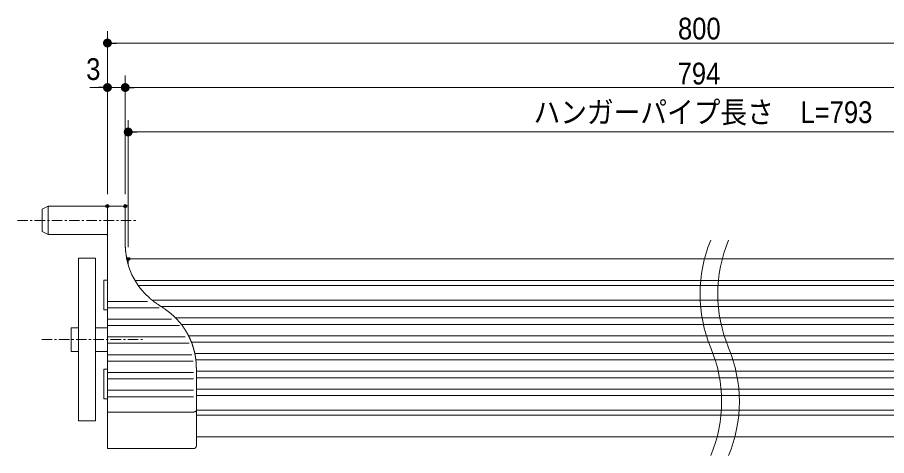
# Model space of a CAD drawing. Units: millimetres on the paper. Extents: x -396 to 396, y -304 to 304.
# Drawn here: x -244.8 to -98.1, y -86.8 to -12.9 of the extents above; entities that cross this region are included whole.
import ezdxf
from ezdxf.enums import TextEntityAlignment as Align

# ---------------------------------------------------------------- set-up
doc = ezdxf.new("R2010")
doc.units = ezdxf.units.MM
doc.header["$PDMODE"] = 32
doc.header["$PDSIZE"] = 0.5
doc.linetypes.add('USER1', pattern=[2.91, 1.76, -0.4, 0.35, -0.4])
for name, color, linetype, lineweight in [('0-0_1図面枠', 7, 'Continuous', 20), ('0-2_2寸法-2', 7, 'Continuous', 15), ('0-3_0', 7, 'Continuous', 25), ('0-5_2寸法-1', 7, 'Continuous', 15), ('0-6_3一般', 7, 'Continuous', 15)]:
    doc.layers.add(name, color=color, linetype=linetype, lineweight=lineweight)
doc.layers.add('0-4_Defpoints', color=7, linetype='Continuous')
doc.styles.add('ＭＳ Ｐゴシック', font='')
doc.styles.get('ＭＳ Ｐゴシック').set_extended_font_data('MS PGothic')

# ---------------------------------------------------------------- blocks, each defined once
blk = doc.blocks.new('_Dot')
at = {"layer": '0-3_0'}
blk.add_line((-0.5, 0), (-1, 0), dxfattribs=at)
for points in [[(0, 0), (-0.5, 0), (-0.4961, 0.0627)], [(0, 0), (-0.4961, -0.0627), (-0.5, 0)], [(0, 0), (-0.4961, 0.0627), (-0.4843, 0.1243)], [(0, 0), (-0.4843, -0.1243), (-0.4961, -0.0627)], [(0, 0), (-0.4843, 0.1243), (-0.4649, 0.1841)], [(0, 0), (-0.4649, -0.1841), (-0.4843, -0.1243)], [(0, 0), (-0.4649, 0.1841), (-0.4382, 0.2409)], [(0, 0), (-0.4382, -0.2409), (-0.4649, -0.1841)], [(0, 0), (-0.4382, 0.2409), (-0.4045, 0.2939)], [(0, 0), (-0.4045, -0.2939), (-0.4382, -0.2409)], [(0, 0), (-0.4045, 0.2939), (-0.3645, 0.3423)], [(0, 0), (-0.3645, -0.3423), (-0.4045, -0.2939)], [(0, 0), (-0.3645, 0.3423), (-0.3187, 0.3853)], [(0, 0), (-0.3187, -0.3853), (-0.3645, -0.3423)], [(0, 0), (-0.3187, 0.3853), (-0.2679, 0.4222)], [(0, 0), (-0.2679, -0.4222), (-0.3187, -0.3853)], [(0, 0), (-0.2679, 0.4222), (-0.2129, 0.4524)], [(0, 0), (-0.2129, -0.4524), (-0.2679, -0.4222)], [(0, 0), (-0.2129, 0.4524), (-0.1545, 0.4755)], [(0, 0), (-0.1545, -0.4755), (-0.2129, -0.4524)], [(0, 0), (-0.1545, 0.4755), (-0.0937, 0.4911)], [(0, 0), (-0.0937, -0.4911), (-0.1545, -0.4755)], [(0, 0), (-0.0937, 0.4911), (-0.0314, 0.499)], [(0, 0), (-0.0314, -0.499), (-0.0937, -0.4911)], [(0, 0), (-0.0314, 0.499), (0.0314, 0.499)], [(0, 0), (0.0314, -0.499), (-0.0314, -0.499)], [(0, 0), (0.0314, 0.499), (0.0937, 0.4911)], [(0, 0), (0.0937, 0.4911), (0.1545, 0.4755)], [(0, 0), (0.1545, 0.4755), (0.2129, 0.4524)], [(0, 0), (0.2129, 0.4524), (0.2679, 0.4222)], [(0, 0), (0.2679, 0.4222), (0.3187, 0.3853)], [(0, 0), (0.3187, 0.3853), (0.3645, 0.3423)], [(0, 0), (0.3645, 0.3423), (0.4045, 0.2939)], [(0, 0), (0.4045, 0.2939), (0.4382, 0.2409)], [(0, 0), (0.4382, 0.2409), (0.4649, 0.1841)], [(0, 0), (0.4649, 0.1841), (0.4843, 0.1243)], [(0, 0), (0.4843, 0.1243), (0.4961, 0.0627)], [(0, 0), (0.4961, 0.0627), (0.5, 0)], [(0, 0), (0.0937, -0.4911), (0.0314, -0.499)], [(0, 0), (0.1545, -0.4755), (0.0937, -0.4911)], [(0, 0), (0.2129, -0.4524), (0.1545, -0.4755)], [(0, 0), (0.2679, -0.4222), (0.2129, -0.4524)], [(0, 0), (0.3187, -0.3853), (0.2679, -0.4222)], [(0, 0), (0.3645, -0.3423), (0.3187, -0.3853)], [(0, 0), (0.4045, -0.2939), (0.3645, -0.3423)], [(0, 0), (0.4382, -0.2409), (0.4045, -0.2939)], [(0, 0), (0.4649, -0.1841), (0.4382, -0.2409)], [(0, 0), (0.4843, -0.1243), (0.4649, -0.1841)], [(0, 0), (0.4961, -0.0627), (0.4843, -0.1243)], [(0, 0), (0.5, 0), (0.4961, -0.0627)]]:
    blk.add_solid(points, dxfattribs=at)
blk = doc.blocks.new('グループ-7')
at = {"layer": '0-6_3一般'}
for centre, start, end in [((72.79, -59.506), 157.38014, 202.61986), ((75.79, -59.506), 157.38014, 202.61986), ((29.17, -77.681), 337.38014, 22.61986), ((32.17, -77.681), 337.38014, 22.61986)]:
    blk.add_arc(centre, 23.628, start, end, dxfattribs=at)
blk = doc.blocks.new('グループ-8')
at = {"layer": '0-6_3一般'}
for p, q in [((-60.838, -44.694), (-61.838, -45.194)), ((-61.838, -47.094), (-61.838, -45.194)), ((-50.73, -44.694), (-60.838, -44.694)), ((-60.838, -44.694), (-60.838, -47.094)), ((-50.842, -44.694), (-50.838, -44.694)), ((-48.338, -44.694), (-50.838, -44.694)), ((-47.838, -45.194), (-47.838, -51.172)), ((-61.838, -48.994), (-61.838, -47.094)), ((-60.838, -47.094), (-60.838, -49.494)), ((-61.838, -48.994), (-60.838, -49.494)), ((-60.838, -49.494), (-50.938, -49.494)), ((-52.838, -53.492), (-55.738, -53.492)), ((-55.738, -53.626), (-55.738, -53.492)), ((-55.738, -57.379), (-55.738, -53.626)), ((-52.838, -53.492), (-52.838, -53.626)), ((-52.838, -57.379), (-52.838, -53.626)), ((-50.838, -54.194), (-50.838, -59.794)), ((-47.496, -54.001), (-47.482, -54.073)), ((145.662, -53.594), (-47.338, -53.594)), ((-47.338, -54.6), (-47.338, -53.594)), ((-51.438, -57.194), (-51.438, -62.194)), ((-50.838, -57.194), (-51.438, -57.194)), ((-55.738, -60.843), (-55.738, -57.379)), ((-52.838, -57.379), (-52.838, -60.843)), ((-46.178, -57.261), (144.503, -57.261)), ((143.957, -58.105), (-45.632, -58.105)), ((-50.838, -59.794), (-50.838, -60.756)), ((-44.526, -59.449), (-43.757, -60.188)), ((-52.838, -79.896), (-52.838, -60.843)), ((-50.838, -60.756), (-50.838, -61.832)), ((-44.087, -60.756), (-50.838, -60.756)), ((141.63, -60.556), (-43.291, -60.556)), ((-42.527, -61.134), (-42.494, -61.156)), ((-50.838, -62.194), (-51.438, -62.194)), ((-50.838, -61.832), (-50.838, -63.756)), ((-42.093, -61.832), (-50.838, -61.832)), ((140.105, -61.632), (-41.78, -61.632)), ((-50.838, -63.756), (-50.838, -64.832)), ((-40.04, -63.756), (-50.838, -63.756)), ((-39.737, -63.165), (-39.701, -63.196)), ((137.666, -63.556), (-39.345, -63.556)), ((-55.738, -65.194), (-56.938, -65.194)), ((-56.938, -69.194), (-56.938, -65.194)), ((-50.838, -65.194), (-52.838, -65.194)), ((-50.838, -64.832), (-50.838, -66.756)), ((-38.707, -64.832), (-50.838, -64.832)), ((136.705, -64.632), (-38.384, -64.632)), ((-38.342, -64.68), (-38.31, -64.721)), ((-50.838, -66.756), (-50.838, -67.832)), ((-37.713, -66.756), (-50.838, -66.756)), ((-37.296, -66.285), (-37.272, -66.326)), ((135.481, -66.556), (-37.154, -66.556)), ((-50.838, -67.832), (-50.838, -69.756)), ((-37.053, -67.832), (-50.838, -67.832)), ((134.993, -67.632), (-36.672, -67.632)), ((-36.599, -67.812), (-36.584, -67.851)), ((-56.938, -69.194), (-55.738, -69.194)), ((-52.838, -69.194), (-50.838, -69.194)), ((-50.838, -69.756), (-50.838, -70.832)), ((-36.602, -69.756), (-50.838, -69.756)), ((-36.124, -69.416), (-36.114, -69.457)), ((134.419, -69.556), (-36.093, -69.556)), ((-50.838, -70.832), (-50.838, -72.756)), ((-36.38, -70.832), (-50.838, -70.832)), ((134.244, -70.632), (-35.922, -70.632)), ((-35.886, -70.943), (-35.882, -70.982)), ((-51.438, -72.194), (-51.438, -77.194)), ((-50.838, -72.194), (-51.438, -72.194)), ((-50.838, -72.756), (-50.838, -73.832)), ((-36.338, -72.756), (-50.838, -72.756)), ((-35.838, -71.99), (-35.838, -72.016)), ((-35.838, -72.016), (-35.838, -72.563)), ((134.162, -72.556), (-35.838, -72.556)), ((-35.838, -72.563), (-35.838, -74.025)), ((-50.838, -73.832), (-50.838, -75.756)), ((-36.338, -73.832), (-50.838, -73.832)), ((134.162, -73.632), (-35.838, -73.632)), ((-35.838, -74.025), (-35.838, -75.563)), ((-50.838, -75.756), (-50.838, -76.832)), ((-36.338, -75.756), (-50.838, -75.756)), ((134.162, -75.556), (-35.838, -75.556)), ((-35.838, -75.563), (-35.838, -77.025)), ((-50.838, -77.194), (-51.438, -77.194)), ((-50.838, -76.832), (-50.838, -79.42)), ((-36.338, -76.832), (-50.838, -76.832)), ((134.162, -76.632), (-35.838, -76.632)), ((-35.838, -77.025), (-35.838, -79.159)), ((-35.838, -79.083), (134.162, -79.083)), ((-35.838, -79.159), (-35.838, -85.094)), ((-52.838, -79.896), (-52.838, -80.896)), ((-36.338, -79.42), (-50.838, -79.42)), ((-50.838, -79.42), (-50.838, -85.594)), ((-36.322, -79.42), (-36.338, -79.42)), ((134.162, -79.927), (-35.838, -79.927)), ((-55.738, -80.896), (-52.838, -80.896)), ((-35.838, -83.594), (134.162, -83.594)), ((-50.838, -85.594), (-36.338, -85.594))]:
    blk.add_line(p, q, dxfattribs=at)
at = {"layer": '0-6_3一般', "linetype": 'USER1'}
for p, q in [((-66.038, -47.094), (-45.938, -47.094)), ((-61.938, -67.194), (-44.938, -67.194))]:
    blk.add_line(p, q, dxfattribs=at)
at = {"layer": '0-6_3一般'}
for points in [[(-50.938, -44.823), (-50.936, -44.819), (-50.935, -44.815), (-50.934, -44.81), (-50.933, -44.806), (-50.931, -44.802), (-50.93, -44.797), (-50.928, -44.793), (-50.927, -44.789), (-50.925, -44.784), (-50.924, -44.78), (-50.922, -44.776), (-50.92, -44.772), (-50.918, -44.767), (-50.917, -44.763), (-50.915, -44.759), (-50.913, -44.754), (-50.911, -44.75), (-50.909, -44.746), (-50.906, -44.742), (-50.904, -44.737), (-50.902, -44.733), (-50.9, -44.729), (-50.897, -44.725), (-50.894, -44.722), (-50.892, -44.718), (-50.889, -44.715), (-50.886, -44.712), (-50.883, -44.71), (-50.88, -44.707), (-50.876, -44.705), (-50.873, -44.703), (-50.87, -44.701), (-50.866, -44.699), (-50.862, -44.698), (-50.858, -44.697), (-50.855, -44.696), (-50.85, -44.695), (-50.846, -44.694), (-50.842, -44.694)], [(-50.838, -44.694), (-50.838, -44.728), (-50.838, -54.194)], [(-47.838, -51.172), (-47.837, -51.245), (-47.835, -51.318), (-47.833, -51.391), (-47.831, -51.464), (-47.828, -51.537), (-47.824, -51.61), (-47.82, -51.683), (-47.816, -51.756), (-47.811, -51.829), (-47.806, -51.902), (-47.8, -51.975), (-47.793, -52.048), (-47.787, -52.121), (-47.779, -52.193), (-47.772, -52.266), (-47.764, -52.339), (-47.755, -52.411), (-47.746, -52.484), (-47.736, -52.557), (-47.726, -52.629), (-47.716, -52.702), (-47.705, -52.774), (-47.694, -52.847), (-47.683, -52.919), (-47.672, -52.992), (-47.661, -53.064), (-47.649, -53.136), (-47.638, -53.209), (-47.626, -53.281), (-47.613, -53.353), (-47.601, -53.425), (-47.589, -53.497), (-47.576, -53.569), (-47.563, -53.642), (-47.55, -53.714), (-47.537, -53.786), (-47.523, -53.857), (-47.51, -53.929), (-47.496, -54.001)], [(-55.738, -80.896), (-55.738, -79.896), (-55.738, -60.843)], [(-43.757, -60.188), (-43.726, -60.213), (-43.696, -60.238), (-43.665, -60.264), (-43.634, -60.289), (-43.604, -60.314), (-43.573, -60.34), (-43.542, -60.365), (-43.511, -60.39), (-43.48, -60.415), (-43.449, -60.44), (-43.418, -60.465), (-43.387, -60.49), (-43.356, -60.515), (-43.325, -60.54), (-43.294, -60.565), (-43.263, -60.589), (-43.231, -60.614), (-43.2, -60.639), (-43.169, -60.663), (-43.137, -60.688), (-43.106, -60.712), (-43.075, -60.737), (-43.043, -60.761), (-43.011, -60.785), (-42.98, -60.809), (-42.948, -60.833), (-42.916, -60.857), (-42.884, -60.881), (-42.852, -60.904), (-42.82, -60.928), (-42.788, -60.951), (-42.755, -60.974), (-42.723, -60.997), (-42.69, -61.02), (-42.658, -61.043), (-42.625, -61.066), (-42.593, -61.089), (-42.56, -61.112), (-42.527, -61.134)], [(-42.494, -61.156), (-42.263, -61.31), (-42.036, -61.462), (-41.816, -61.609)], [(-41.816, -61.609), (-41.609, -61.747), (-41.397, -61.888), (-41.181, -62.032)], [(-41.181, -62.032), (-41.142, -62.058), (-41.104, -62.085), (-41.065, -62.112), (-41.026, -62.139), (-40.988, -62.166), (-40.95, -62.193), (-40.911, -62.221), (-40.873, -62.249), (-40.835, -62.276), (-40.797, -62.304), (-40.76, -62.332), (-40.722, -62.361), (-40.684, -62.389), (-40.647, -62.417), (-40.61, -62.446), (-40.572, -62.475), (-40.535, -62.504), (-40.498, -62.533), (-40.461, -62.562), (-40.424, -62.592), (-40.388, -62.621), (-40.351, -62.651), (-40.314, -62.68), (-40.278, -62.71), (-40.241, -62.74), (-40.205, -62.77), (-40.169, -62.8), (-40.132, -62.83), (-40.096, -62.86), (-40.06, -62.89), (-40.024, -62.92), (-39.988, -62.951), (-39.952, -62.981), (-39.916, -63.011), (-39.88, -63.042), (-39.844, -63.073), (-39.808, -63.103), (-39.773, -63.134), (-39.737, -63.165)], [(-39.701, -63.196), (-39.664, -63.232), (-39.627, -63.268), (-39.59, -63.304), (-39.554, -63.34), (-39.517, -63.376), (-39.48, -63.413), (-39.444, -63.45), (-39.408, -63.486), (-39.371, -63.523), (-39.335, -63.56), (-39.299, -63.597), (-39.264, -63.634), (-39.228, -63.672), (-39.192, -63.709), (-39.157, -63.747), (-39.121, -63.784), (-39.086, -63.822), (-39.051, -63.86), (-39.016, -63.898), (-38.981, -63.936), (-38.946, -63.974), (-38.912, -64.012), (-38.877, -64.051), (-38.843, -64.089), (-38.808, -64.128), (-38.774, -64.167), (-38.74, -64.205), (-38.706, -64.244), (-38.673, -64.284), (-38.639, -64.323), (-38.606, -64.362), (-38.572, -64.401), (-38.539, -64.441), (-38.506, -64.481), (-38.473, -64.52), (-38.44, -64.56), (-38.407, -64.6), (-38.375, -64.64), (-38.342, -64.68)], [(-38.31, -64.721), (-38.281, -64.759), (-38.252, -64.797), (-38.224, -64.836), (-38.196, -64.874), (-38.167, -64.913), (-38.139, -64.951), (-38.112, -64.99), (-38.084, -65.029), (-38.056, -65.068), (-38.029, -65.108), (-38.002, -65.147), (-37.975, -65.186), (-37.948, -65.226), (-37.921, -65.265), (-37.895, -65.305), (-37.868, -65.345), (-37.842, -65.385), (-37.816, -65.425), (-37.79, -65.465), (-37.764, -65.506), (-37.739, -65.546), (-37.713, -65.587), (-37.688, -65.627), (-37.663, -65.668), (-37.638, -65.709), (-37.613, -65.749), (-37.588, -65.79), (-37.563, -65.831), (-37.538, -65.872), (-37.513, -65.913), (-37.489, -65.954), (-37.464, -65.995), (-37.44, -66.036), (-37.416, -66.077), (-37.392, -66.119), (-37.368, -66.16), (-37.344, -66.202), (-37.32, -66.243), (-37.296, -66.285)], [(-37.272, -66.326), (-37.253, -66.363), (-37.233, -66.4), (-37.214, -66.437), (-37.195, -66.474), (-37.176, -66.512), (-37.157, -66.549), (-37.138, -66.586), (-37.119, -66.624), (-37.101, -66.661), (-37.082, -66.699), (-37.064, -66.737), (-37.046, -66.774), (-37.028, -66.812), (-37.01, -66.85), (-36.993, -66.888), (-36.975, -66.926), (-36.957, -66.964), (-36.94, -67.002), (-36.923, -67.04), (-36.906, -67.078), (-36.889, -67.117), (-36.872, -67.155), (-36.855, -67.193), (-36.839, -67.232), (-36.822, -67.27), (-36.806, -67.309), (-36.789, -67.347), (-36.773, -67.386), (-36.757, -67.424), (-36.74, -67.463), (-36.724, -67.502), (-36.708, -67.54), (-36.692, -67.579), (-36.677, -67.618), (-36.661, -67.657), (-36.645, -67.696), (-36.63, -67.734), (-36.614, -67.773), (-36.599, -67.812)], [(-36.584, -67.851), (-36.569, -67.891), (-36.555, -67.93), (-36.541, -67.969), (-36.528, -68.009), (-36.514, -68.048), (-36.5, -68.088), (-36.487, -68.128), (-36.474, -68.167), (-36.461, -68.207), (-36.448, -68.247), (-36.435, -68.287), (-36.422, -68.326), (-36.41, -68.366), (-36.397, -68.406), (-36.385, -68.446), (-36.373, -68.486), (-36.361, -68.526), (-36.349, -68.567), (-36.337, -68.607), (-36.326, -68.647), (-36.314, -68.687), (-36.303, -68.727), (-36.291, -68.768), (-36.28, -68.808), (-36.269, -68.848), (-36.258, -68.889), (-36.247, -68.929), (-36.236, -68.97), (-36.226, -69.01), (-36.215, -69.051), (-36.204, -69.091), (-36.194, -69.132), (-36.184, -69.172), (-36.173, -69.213), (-36.163, -69.253), (-36.153, -69.294), (-36.143, -69.334), (-36.133, -69.375), (-36.124, -69.416)], [(-36.114, -69.457), (-36.106, -69.494), (-36.098, -69.532), (-36.09, -69.57), (-36.083, -69.608), (-36.075, -69.646), (-36.068, -69.683), (-36.061, -69.721), (-36.054, -69.759), (-36.047, -69.797), (-36.04, -69.835), (-36.033, -69.873), (-36.026, -69.911), (-36.02, -69.949), (-36.014, -69.987), (-36.007, -70.025), (-36.001, -70.063), (-35.995, -70.101), (-35.989, -70.14), (-35.983, -70.178), (-35.978, -70.216), (-35.972, -70.254), (-35.967, -70.292), (-35.961, -70.331), (-35.956, -70.369), (-35.951, -70.407), (-35.946, -70.445), (-35.941, -70.483), (-35.936, -70.522), (-35.931, -70.56), (-35.926, -70.598), (-35.921, -70.637), (-35.917, -70.675), (-35.912, -70.713), (-35.907, -70.751), (-35.903, -70.79), (-35.899, -70.828), (-35.895, -70.867), (-35.89, -70.905), (-35.886, -70.943)], [(-35.882, -70.982), (-35.88, -71.007), (-35.878, -71.033), (-35.876, -71.059), (-35.875, -71.085), (-35.873, -71.111), (-35.871, -71.137), (-35.869, -71.162), (-35.868, -71.188), (-35.866, -71.214), (-35.864, -71.24), (-35.863, -71.266), (-35.861, -71.292), (-35.86, -71.317), (-35.859, -71.343), (-35.857, -71.369), (-35.856, -71.395), (-35.855, -71.421), (-35.854, -71.447), (-35.853, -71.473), (-35.852, -71.499), (-35.851, -71.524), (-35.85, -71.55), (-35.849, -71.576), (-35.848, -71.602), (-35.847, -71.628), (-35.846, -71.654), (-35.845, -71.68), (-35.844, -71.706), (-35.844, -71.731), (-35.843, -71.757), (-35.842, -71.783), (-35.842, -71.809), (-35.841, -71.835), (-35.84, -71.861), (-35.84, -71.887), (-35.839, -71.913), (-35.839, -71.939), (-35.838, -71.964), (-35.838, -71.99)], [(-35.838, -79.159), (-35.838, -79.174), (-35.84, -79.188), (-35.842, -79.202), (-35.845, -79.216), (-35.849, -79.229), (-35.854, -79.241), (-35.86, -79.253), (-35.866, -79.265), (-35.874, -79.276), (-35.882, -79.286), (-35.891, -79.296), (-35.901, -79.306), (-35.912, -79.315), (-35.924, -79.323), (-35.936, -79.331), (-35.95, -79.338), (-35.964, -79.345), (-35.979, -79.351), (-35.995, -79.357), (-36.012, -79.363), (-36.029, -79.367), (-36.046, -79.372), (-36.063, -79.377), (-36.08, -79.381), (-36.097, -79.385), (-36.114, -79.389), (-36.13, -79.393), (-36.147, -79.396), (-36.163, -79.399), (-36.18, -79.402), (-36.196, -79.405), (-36.212, -79.408), (-36.228, -79.41), (-36.244, -79.412), (-36.26, -79.414), (-36.276, -79.416), (-36.291, -79.417), (-36.307, -79.419), (-36.322, -79.42)]]:
    blk.add_lwpolyline(points, dxfattribs=at)
for centre, radius, start, end in [((-48.338, -45.194), 0.5, 359.99411, 90.00504), ((-50.938, -49.594), 0.1, 0.00419, 89.98727), ((-35.838, -51.172), 12, 193.99122, 223.61293), ((-36.338, -85.094), 0.5, 269.99774, 359.99948)]:
    blk.add_arc(centre, radius, start, end, dxfattribs=at)
at = {"layer": '0-0_1図面枠'}
blk.add_blockref('グループ-7', (0, 0), dxfattribs=at)

msp = doc.modelspace()

# ---------------------------------------------------------------- linework, layer by layer
at = {"layer": '0-2_2寸法-2'}
for p, q in [((-229.588, -42.694), (-229.588, -22.694)), ((-226.588, -42.694), (-226.588, -22.694)), ((-231.088, -24.694), (-232.589, -24.694)), ((-226.588, -24.694), (-229.588, -24.694)), ((-225.087, -24.694), (-223.586, -24.694))]:
    msp.add_line(p, q, dxfattribs=at)
at = {"layer": '0-4_Defpoints'}
for p in [(-229.588, -17.194), (-229.588, -24.694), (-229.588, -44.694), (-226.588, -44.694), (-226.088, -53.594)]:
    msp.add_point(p, dxfattribs=at)
at = {"layer": '0-5_2寸法-1'}
for p, q in [((-229.588, -22.694), (-229.588, -15.194)), ((-31.088, -17.194), (-228.087, -17.194)), ((-226.588, -42.694), (-226.588, -22.694)), ((-225.087, -24.694), (-34.088, -24.694)), ((-226.088, -51.594), (-226.088, -30.194)), ((-224.587, -32.194), (-34.588, -32.194))]:
    msp.add_line(p, q, dxfattribs=at)

# ---------------------------------------------------------------- block references
at = {"layer": '0-2_2寸法-2', "xscale": 1.500684, "yscale": 1.500684}
msp.add_blockref('_Dot', (-229.588, -24.694), dxfattribs=at)
at = {"layer": '0-2_2寸法-2', "xscale": 1.500684, "yscale": 1.500684, "rotation": 180}
msp.add_blockref('_Dot', (-226.588, -24.694), dxfattribs=at)
at = {"layer": '0-5_2寸法-1', "xscale": 1.500684, "yscale": 1.500684, "rotation": 180}
for p in [(-229.588, -17.194), (-226.588, -24.694), (-226.088, -32.194)]:
    msp.add_blockref('_Dot', p, dxfattribs=at)
at = {"layer": '0-6_3一般'}
msp.add_blockref('グループ-8', (-178.75, 0), dxfattribs=at)

# ---------------------------------------------------------------- texts
at = {"layer": '0-2_2寸法-2', "style": 'ＭＳ Ｐゴシック', "width": 0.9}
msp.add_text('3', height=3.666, dxfattribs=at).set_placement((-233.18, -24.521), align=Align.BOTTOM_LEFT)
at = {"layer": '0-5_2寸法-1', "style": 'ＭＳ Ｐゴシック', "width": 0.9}
for s, height, p in [('800', 3.666, (-133.305, -17.69)), ('794', 3.666, (-133.364, -25.275)), ('ハンガーパイプ長さ\u3000L=793', 3.669, (-157.675, -31.795))]:
    msp.add_text(s, height=height, dxfattribs=at).set_placement(p, align=Align.BOTTOM_LEFT)

doc.saveas('drawing.dxf')
